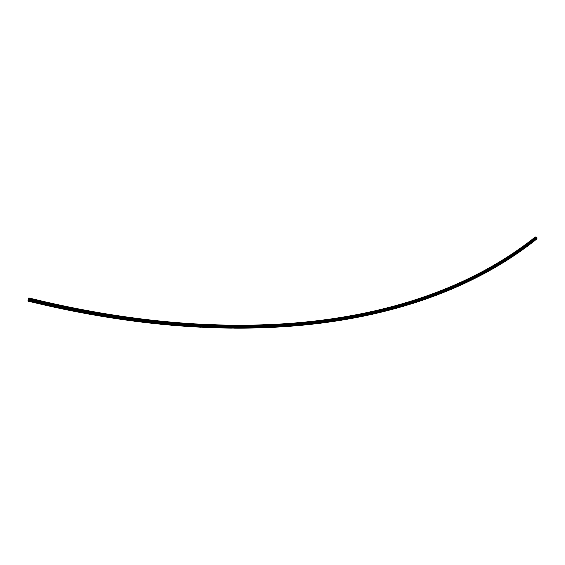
<?xml version="1.0" encoding="UTF-8"?>
<svg xmlns="http://www.w3.org/2000/svg" width="565" height="565" viewBox="0 0 565 565"><rect width="100%" height="100%" fill="white"/><g stroke="black" fill="none" stroke-linecap="round" stroke-linejoin="round"><path stroke-width="0.85" d="M28.292 300.855L28.956 298.334A822.753 489.968 33.1 0 0 535.655 237.222L536.708 237.985L536.199 238.917A824.872 491.55 33 0 1 28.292 300.848L28.921 298.278A823.262 490.173 33.1 0 0 535.91 237.236M535.147 238.155L535.655 237.222M535.458 238.642L536.199 238.917M524.165 246.538A822.358 490.229 33.1 0 1 522.752 247.569M515.541 252.64A822.358 490.229 33.1 0 1 514.065 253.636M535.104 237.893A822.103 490.01 33.1 0 1 529.002 242.639M527.618 243.685A822.103 490.01 33.1 0 1 522.71 247.301M521.283 248.325A822.103 490.01 33.1 0 1 514.023 253.367M511.798 254.857A822.103 490.01 33.1 0 1 510.308 255.839M507.455 257.697A822.103 490.01 33.1 0 1 506.014 258.615M504.566 259.526A822.103 490.01 33.1 0 1 502.377 260.896M500.908 261.8A822.103 490.01 33.1 0 1 495.696 264.929M493.429 266.249A822.103 490.01 33.1 0 1 488.061 269.293M486.514 270.155A822.103 490.01 33.1 0 1 484.17 271.433M475.772 275.84A822.103 490.01 33.1 0 1 472.686 277.387M461.633 282.67A822.103 490.01 33.1 0 1 460.016 283.404M451.838 287.006A822.103 490.01 33.1 0 1 446.414 289.273M443.271 290.544A822.103 490.01 33.1 0 1 440.891 291.491M438.497 292.423A822.103 490.01 33.1 0 1 436.088 293.348M429.584 295.756A822.103 490.01 33.1 0 1 425.466 297.218M420.459 298.942A822.103 490.01 33.1 0 1 417.93 299.782M533.671 240.4A823.812 491.084 33 0 1 530.952 242.512M526.107 246.171A823.812 491.084 33 0 1 523.289 248.233M517.533 252.308A823.812 491.084 33 0 1 514.602 254.314M510.88 256.793A823.812 491.084 33 0 1 509.461 257.725M507.306 259.116A823.812 491.084 33 0 1 505.866 260.034M504.411 260.952A823.812 491.084 33 0 1 502.214 262.315M499.997 263.671A823.812 491.084 33 0 1 498.507 264.575M493.224 267.683A823.812 491.084 33 0 1 491.698 268.559M489.389 269.865A823.812 491.084 33 0 1 487.842 270.727M486.281 271.588A823.812 491.084 33 0 1 483.93 272.867M475.539 277.253A823.812 491.084 33 0 1 472.439 278.806M458.914 285.191A823.812 491.084 33 0 1 452.346 288.072M451.569 288.397A823.812 491.084 33 0 1 437.381 294.132M434.146 295.354A823.812 491.084 33 0 1 419.23 300.629M418.382 300.905A823.812 491.084 33 0 1 404.399 305.291M402.725 305.785A823.812 491.084 33 0 1 392.513 308.645M390.782 309.104A823.812 491.084 33 0 1 382.053 311.329M381.17 311.548A823.812 491.084 33 0 1 379.518 311.944M375.351 312.925A823.812 491.084 33 0 1 368.599 314.437M364.333 315.341A823.812 491.084 33 0 1 357.426 316.732M355.682 317.071A823.812 491.084 33 0 1 345.992 318.822M344.212 319.133A823.812 491.084 33 0 1 340.631 319.719M338.145 320.122A823.812 491.084 33 0 1 335.645 320.51M333.131 320.885A823.812 491.084 33 0 1 331.45 321.132M328.915 321.499A823.812 491.084 33 0 1 326.372 321.852M324.67 322.078A823.812 491.084 33 0 1 321.245 322.53M319.529 322.742A823.812 491.084 33 0 1 316.944 323.06M315.206 323.265A823.812 491.084 33 0 1 312.6 323.568M310.856 323.759A823.812 491.084 33 0 1 308.229 324.042M306.477 324.225A823.812 491.084 33 0 1 302.946 324.578M301.173 324.748A823.812 491.084 33 0 1 298.504 324.995M296.717 325.15A823.812 491.084 33 0 1 289.93 325.701M285.65 326.012A823.812 491.084 33 0 1 279.597 326.408M274.371 326.697A823.812 491.084 33 0 1 268.22 326.987M262.902 327.199A823.812 491.084 33 0 1 256.644 327.389M252.145 327.488A823.812 491.084 33 0 1 243.501 327.601M231.488 327.587A823.812 491.084 33 0 1 213.98 327.22M200.603 326.662A823.812 491.084 33 0 1 195.426 326.386M192.891 326.238A823.812 491.084 33 0 1 189.487 326.026M186.069 325.8A823.812 491.084 33 0 1 182.643 325.56M180.058 325.369A823.812 491.084 33 0 1 175.743 325.03M173.137 324.811A823.812 491.084 33 0 1 169.662 324.515M167.042 324.275A823.812 491.084 33 0 1 162.663 323.865M160.905 323.689A823.812 491.084 33 0 1 156.491 323.244M153.842 322.961A823.812 491.084 33 0 1 149.4 322.474M146.731 322.17A823.812 491.084 33 0 1 144.944 321.958M142.422 321.655A823.812 491.084 33 0 1 136.511 320.92M134.816 320.701A823.812 491.084 33 0 1 125.444 319.437M123.728 319.197A823.812 491.084 33 0 1 114.25 317.798M112.52 317.53A823.812 491.084 33 0 1 106.439 316.562M104.695 316.28A823.812 491.084 33 0 1 102.95 315.99M101.199 315.701A823.812 491.084 33 0 1 95.054 314.656M93.296 314.345A823.812 491.084 33 0 1 91.537 314.034M89.771 313.716A823.812 491.084 33 0 1 35.207 302.296M33.476 301.88A823.812 491.084 33 0 1 29.126 300.827M535.938 238.903A824.37 491.345 33 0 1 529.144 244.186M527.759 245.231A824.37 491.345 33 0 1 511.883 256.404M511.134 256.898A824.37 491.345 33 0 1 452.579 288.199M451.809 288.531A824.37 491.345 33 0 1 234.207 327.785M231.615 327.764A824.37 491.345 33 0 1 204.304 327.015M200.716 326.845A824.37 491.345 33 0 1 28.257 300.792M536.418 238.847A825.267 491.677 33 0 1 28.363 300.785M536.602 238.705A825.529 491.712 33.1 0 1 28.455 300.601M536.715 238.494A825.613 491.656 33.1 0 1 28.561 300.312M536.75 238.246A825.529 491.515 33.1 0 1 28.674 299.951M536.701 237.978A825.274 491.296 33.1 0 1 28.78 299.556M536.581 237.724A824.872 491.027 33.1 0 1 28.864 299.153M536.397 237.498A824.37 490.731 33.1 0 1 28.928 298.8M536.164 237.328A823.812 490.434 33.1 0 1 28.963 298.518M535.429 237.293A822.358 489.841 33.1 0 1 236.008 325.546M234.284 325.539A822.358 489.841 33.1 0 1 208.033 324.889M206.253 324.811A822.358 489.841 33.1 0 1 28.85 298.348M535.253 237.434A822.103 489.806 33.1 0 1 341.373 317.805M340.483 317.954A822.103 489.806 33.1 0 1 332.997 319.105M331.316 319.352A822.103 489.806 33.1 0 1 309.888 322.043M308.144 322.227A822.103 489.806 33.1 0 1 294.125 323.526M290.728 323.794A822.103 489.806 33.1 0 1 282.161 324.388M279.569 324.543A822.103 489.806 33.1 0 1 270.854 325.002M267.33 325.15A822.103 489.806 33.1 0 1 259.349 325.426M255.768 325.518A822.103 489.806 33.1 0 1 235.866 325.708M226.36 325.602A822.103 489.806 33.1 0 1 208.782 325.087M198.958 324.621A822.103 489.806 33.1 0 1 194.741 324.388M192.206 324.232A822.103 489.806 33.1 0 1 187.954 323.957M186.245 323.844A822.103 489.806 33.1 0 1 181.972 323.533M179.395 323.335A822.103 489.806 33.1 0 1 175.079 322.989M173.349 322.841A822.103 489.806 33.1 0 1 169.006 322.46M166.393 322.22A822.103 489.806 33.1 0 1 162.014 321.796M160.262 321.619A822.103 489.806 33.1 0 1 155.862 321.16M153.207 320.878A822.103 489.806 33.1 0 1 148.779 320.376M146.999 320.171A822.103 489.806 33.1 0 1 140.184 319.345M138.496 319.133A822.103 489.806 33.1 0 1 136.808 318.921M135.12 318.702A822.103 489.806 33.1 0 1 129.173 317.904M127.471 317.664A822.103 489.806 33.1 0 1 125.762 317.424M124.053 317.184A822.103 489.806 33.1 0 1 118.05 316.301M116.326 316.04A822.103 489.806 33.1 0 1 114.603 315.779M112.873 315.51A822.103 489.806 33.1 0 1 106.806 314.543M105.069 314.26A822.103 489.806 33.1 0 1 95.457 312.622M93.698 312.311A822.103 489.806 33.1 0 1 62.334 306.216M58.068 305.312A822.103 489.806 33.1 0 1 54.65 304.563M52.941 304.189A822.103 489.806 33.1 0 1 33.102 299.598M535.14 237.646A822.011 489.862 33.1 0 1 510.343 255.585M509.63 256.051A822.011 489.862 33.1 0 1 482.63 272.019M481.881 272.415A822.011 489.862 33.1 0 1 409.823 302.106M408.177 302.614A822.011 489.862 33.1 0 1 398.12 305.559M396.425 306.032A822.011 489.862 33.1 0 1 381.707 309.86M380.831 310.079A822.011 489.862 33.1 0 1 379.179 310.475M377.519 310.863A822.011 489.862 33.1 0 1 368.281 312.946M366.579 313.307A822.011 489.862 33.1 0 1 359.721 314.719M355.385 315.56A822.011 489.862 33.1 0 1 348.365 316.838M346.599 317.149A822.011 489.862 33.1 0 1 342.15 317.897M340.363 318.187A822.011 489.862 33.1 0 1 338.71 318.455M336.217 318.844A822.011 489.862 33.1 0 1 334.551 319.098M332.036 319.465A822.011 489.862 33.1 0 1 329.515 319.832M326.98 320.186A822.011 489.862 33.1 0 1 325.285 320.412M322.728 320.751A822.011 489.862 33.1 0 1 321.019 320.969M317.579 321.393A822.011 489.862 33.1 0 1 315.856 321.598M313.257 321.902A822.011 489.862 33.1 0 1 311.52 322.092M308.9 322.375A822.011 489.862 33.1 0 1 307.148 322.559M303.631 322.912A822.011 489.862 33.1 0 1 301.865 323.081M299.21 323.328A822.011 489.862 33.1 0 1 297.43 323.484M290.615 324.042A822.011 489.862 33.1 0 1 287.204 324.289M279.456 324.797A822.011 489.862 33.1 0 1 275.981 324.988M267.217 325.405A822.011 489.862 33.1 0 1 264.561 325.504M255.648 325.772A822.011 489.862 33.1 0 1 252.958 325.828M240.881 325.963A822.011 489.862 33.1 0 1 236.608 325.963M213.097 325.511A822.011 489.862 33.1 0 1 208.669 325.341M189.536 324.331A822.011 489.862 33.1 0 1 187.834 324.218M176.69 323.392A822.011 489.862 33.1 0 1 174.959 323.251M163.652 322.234A822.011 489.862 33.1 0 1 161.901 322.057M446.703 290.142A823.254 490.794 33 0 1 444.344 291.102M398.311 306.774A823.254 490.794 33 0 1 395.754 307.487M386.255 310.001A823.254 490.794 33 0 1 383.635 310.665M231.389 327.319A823.254 490.794 33 0 1 227.921 327.276M200.526 326.393A823.254 490.794 33 0 1 198.732 326.302M173.949 324.614A823.254 490.794 33 0 1 172.212 324.465M160.848 323.413A823.254 490.794 33 0 1 159.09 323.237"/></g></svg>
